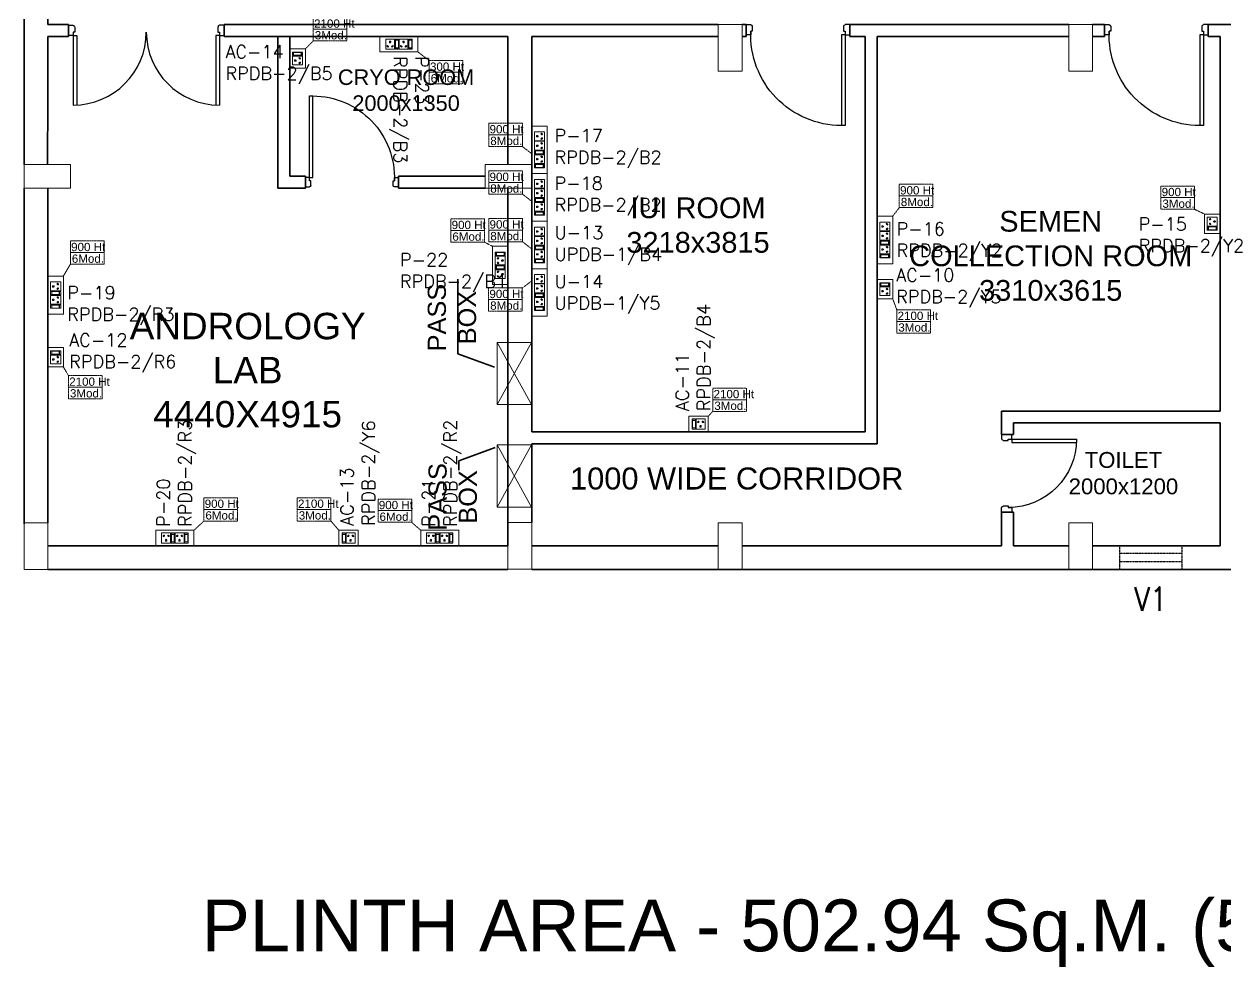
# Model space of a CAD drawing. Extents: x 2982526 to 3410143, y -1442121 to -1332990.
# Drawn here: x 3136712 to 3148311, y -1379204 to -1370105 of the extents above; entities that cross this region are included whole.
import ezdxf
from ezdxf.enums import TextEntityAlignment as Align

# ---------------------------------------------------------------- set-up
doc = ezdxf.new("R2010")
doc.units = 0
doc.header["$MEASUREMENT"] = 0
for name, pattern in [('1', [0, 0, 0]), ('DASHED2', [0.375, 0.25, -0.125]), ('HIDDEN', [0.375, 0.25, -0.125])]:
    doc.linetypes.add(name, pattern=pattern)
doc.layers.get('0').update_dxf_attribs({"color": 6, "linetype": '1'})
doc.layers.add('CFT_LOOPING', color=7, linetype='1', lineweight=0, true_color=0xd6d600)
doc.layers.add('ELE-6A AC SOCKET', color=7, linetype='Continuous', lineweight=0, true_color=0x00ceb6)
for name, color, linetype, lineweight in [('Column', 162, 'Continuous', 13), ('ELE-1 NO 6-16A RAW POWER SOCKET', 1, 'Continuous', 0), ('ELE-2NOS OF 6-16 RAW POWER SOCKET', 1, 'Continuous', 0), ('ELE-3NOS 6-16A POWER SOCKET', 5, 'Continuous', 0), ('ELE-8M 6-16A UPS SOCKET', 223, 'Continuous', 0), ('ELE-POWER SOCKET TEXT', 7, 'Continuous', 5), ('ELE. 2N0S OF 6-16 UPS SOCKETS', 191, 'Continuous', 0), ('WALL', 7, '1', 35), ('WIN', 151, 'Continuous', 9)]:
    doc.layers.add(name, color=color, linetype=linetype, lineweight=lineweight)
for name, color, linetype in [('DOOR', 40, 'Continuous'), ('TEXT', 5, '1'), ('V1', 7, 'Continuous')]:
    doc.layers.add(name, color=color, linetype=linetype)
doc.styles.add('ARIAL', font='arial.ttf')
doc.styles.add('ROMANS', font='romans.shx')
doc.dimstyles.new('TEXT', dxfattribs={"dimscale": 0, "dimtxt": 500, "dimasz": 100, "dimexe": 75, "dimexo": 100, "dimgap": 50, "dimtad": 0, "dimdec": 0, "dimzin": 0, "dimdsep": 46, "dimtxsty": 'ARIAL', "dimblk": 'OBLIQUE', "dimcen": 0.09, "dimdle": 100, "dimclrd": 256, "dimclre": 256, "dimclrt": 6, "dimadec": 0, "dimazin": 0, "dimtfac": 1, "dimtdec": 0, "dimtofl": 0, "dimtmove": 2, "dimatfit": 3, "dimfxl": 1, "dimfrac": 2, "dimtolj": 1, "dimtzin": 0, "dimarcsym": 0})

# ---------------------------------------------------------------- blocks, each defined once
blk = doc.blocks.new('A$C19B8274B')
at = {"layer": 'DOOR'}
for p, q in [((-45, 925), (-80, 925)), ((-80, 50), (-80, 925)), ((-45, 50), (-45, 925)), ((-45, 50), (-80, 50)), ((-955, -50), (-955, -47.5)), ((-940, -35), (-942.5, -35)), ((-60, -35), (-57.5, -35)), ((-45, -50), (-45, -47.5))]:
    blk.add_line(p, q, dxfattribs=at)
for points in [[(-940, 15), (-955, 15), (-955, 50), (-1000, 50), (-1000, -50), (-955, -50)], [(-940, -35), (-940, 15)], [(-60, 15), (-45, 15), (-45, 50), (0, 50), (0, -50), (-45, -50)], [(-60, -35), (-60, 15)]]:
    blk.add_lwpolyline(points, dxfattribs=at)
at = {"layer": 'DOOR', "color": 145}
blk.add_arc((-80, 50), 875, 90, 182.29244, dxfattribs=at)
at = {"layer": 'DOOR'}
for centre, start, end in [((-955, -35), 270, 0), ((-45, -35), 180, 270)]:
    blk.add_arc(centre, 12.5, start, end, dxfattribs=at)
blk = doc.blocks.new('ddoor')
at = {"layer": 'DOOR', "lineweight": 25}
for p, q in [((50, 0), (-50, 0)), ((-50, 0), (-50, -45)), ((50, -45), (50, 0)), ((-50, -45), (-47, -45)), ((-35, -60), (-35, -57)), ((-35, -60), (15, -60)), ((15, -60), (15, -45)), ((15, -45), (50, -45)), ((50, -45), (720, -45)), ((50, -45), (50, -80)), ((50, -80), (720, -80)), ((-50, -1500), (-50, -1455)), ((-50, -1455), (-47, -1455)), ((50, -1500), (-50, -1500)), ((50, -1500), (-50, -1500)), ((-35, -1440), (-35, -1442)), ((-35, -1440), (15, -1440)), ((15, -1440), (15, -1455)), ((15, -1455), (50, -1455)), ((50, -1420), (720, -1420)), ((50, -1455), (50, -1420)), ((50, -1455), (720, -1455)), ((50, -1455), (50, -1500))]:
    blk.add_line(p, q, dxfattribs=at)
for centre, start, end in [((-35, -45), 180, 270), ((-35, -1455), 90, 180)]:
    blk.add_arc(centre, 12.5, start, end, dxfattribs=at)
at = {"layer": 'DOOR', "color": 146, "lineweight": 25, "true_color": 0x105689}
for centre, start, end in [((15, -45), 270, 0), ((15, -1455), 0, 90)]:
    blk.add_arc(centre, 705, start, end, dxfattribs=at)
blk = doc.blocks.new('_Oblique')
at = {"color": 0, "linetype": 'ByBlock', "lineweight": -2}
blk.add_line((-0.5, -0.5), (0.5, 0.5), dxfattribs=at)
blk = doc.blocks.new('750')
at = {"layer": 'DOOR'}
for p, q in [((-50, 705), (-47.5, 705)), ((-35, 690), (-35, 692.5)), ((-50, 45), (-47.5, 45)), ((-35, 60), (-35, 57.5)), ((50, 45), (50, 80)), ((50, 80), (675, 80)), ((50, 45), (675, 45)), ((675, 45), (675, 80))]:
    blk.add_line(p, q, dxfattribs=at)
for points in [[(15, 690), (15, 705), (50, 705), (50, 750), (-50, 750), (-50, 705)], [(-35, 690), (15, 690)], [(15, 60), (15, 45), (50, 45), (50, 0), (-50, 0), (-50, 45)], [(-35, 60), (15, 60)]]:
    blk.add_lwpolyline(points, dxfattribs=at)
for centre, start, end in [((-35, 705), 180, 270), ((-35, 45), 90, 180)]:
    blk.add_arc(centre, 12.5, start, end, dxfattribs=at)
at = {"layer": 'DOOR', "color": 145}
blk.add_arc((15, 45), 660, 0, 90, dxfattribs=at)
blk = doc.blocks.new('4SWUEH')
at = {"layer": 'ELE-1 NO 6-16A RAW POWER SOCKET', "color": 30, "lineweight": 0}
for p, q in [((-155, -26), (-121, -26)), ((-155, -124), (-155, -26)), ((-155, -124), (-155, -26)), ((-152, -37), (-124, -37)), ((-152, -113), (-152, -37)), ((-152, -40), (-124, -40)), ((-124, -113), (-152, -113)), ((-124, -37), (-124, -113)), ((-121, -26), (-121, -124)), ((-116, -26), (-116, -124)), ((-31, -26), (-116, -26)), ((-31, -124), (-31, -26)), ((-155, -124), (-121, -124)), ((-121, -124), (-155, -124)), ((-116, -124), (-31, -124))]:
    blk.add_line(p, q, dxfattribs=at)
blk.add_lwpolyline([(-187, 0), (0, 0), (0, -150), (-187, -150)], close=True, dxfattribs=at)
for centre, radius, start, end in [((-97, -56), 5.7, 87.49, 354.7311), ((-93, -52), 4.6, 284.9049, 157.3162), ((-73, -99), 6.62, 127.1584, 52.8416), ((-73, -92), 4.22, 341.4031, 198.5969), ((-53, -52), 4.6, 22.6838, 255.0951), ((-49, -56), 5.7, 185.2689, 92.51)]:
    blk.add_arc(centre, radius, start, end, dxfattribs=at)
blk = doc.blocks.new('543WYH')
at = {"layer": 'ELE-2NOS OF 6-16 RAW POWER SOCKET', "color": 30, "linetype": 'ByBlock', "lineweight": 0}
for p, q in [((-124, -57), (-124, -91)), ((-26, -57), (-124, -57)), ((-26, -57), (-124, -57)), ((-124, -91), (-26, -91)), ((-124, -96), (-26, -96)), ((-124, -181), (-124, -96)), ((-113, -60), (-113, -88)), ((-37, -60), (-113, -60)), ((-113, -88), (-37, -88)), ((-110, -60), (-110, -88)), ((-37, -88), (-37, -60)), ((-26, -57), (-26, -91)), ((-26, -91), (-26, -57)), ((-26, -96), (-26, -181)), ((-26, -181), (-124, -181)), ((-124, -187), (-124, -221)), ((-26, -187), (-124, -187)), ((-26, -187), (-124, -187)), ((-124, -221), (-26, -221)), ((-124, -312), (-124, -227)), ((-124, -227), (-26, -227)), ((-113, -190), (-113, -218)), ((-37, -190), (-113, -190)), ((-113, -218), (-37, -218)), ((-110, -190), (-110, -218)), ((-37, -218), (-37, -190)), ((-26, -187), (-26, -221)), ((-26, -221), (-26, -187)), ((-26, -227), (-26, -312)), ((-26, -312), (-124, -312)), ((-124, -402), (-124, -317)), ((-124, -317), (-26, -317)), ((-26, -317), (-26, -402)), ((-26, -402), (-124, -402))]:
    blk.add_line(p, q, dxfattribs=at)
blk.add_lwpolyline([(-150, 0), (-150, -459), (0, -459), (0, 0)], close=True, dxfattribs=at)
for centre, radius, start, end in [((-98, -119), 4.6, 112.6838, 345.0951), ((-94, -115), 5.7, 275.2689, 182.51), ((-98, -159), 4.6, 14.9049, 247.3162), ((-94, -163), 5.7, 177.49, 84.7311), ((-58, -139), 4.22, 71.4031, 288.5969), ((-51, -139), 6.62, 217.1584, 142.8416), ((-98, -249), 4.6, 112.6838, 345.0951), ((-98, -289), 4.6, 14.9049, 247.3162), ((-98, -340), 4.6, 112.6838, 345.0951), ((-94, -245), 5.7, 275.2689, 182.51), ((-94, -293), 5.7, 177.49, 84.7311), ((-94, -335), 5.7, 275.2689, 182.51), ((-58, -269), 4.22, 71.4031, 288.5969), ((-51, -269), 6.62, 217.1584, 142.8416), ((-98, -379), 4.6, 14.9049, 247.3162), ((-94, -384), 5.7, 177.49, 84.7311), ((-58, -360), 4.22, 71.4031, 288.5969), ((-51, -360), 6.62, 217.1584, 142.8416)]:
    blk.add_arc(centre, radius, start, end, dxfattribs=at)
blk = doc.blocks.new('543E')
at = {"layer": 'ELE. 2N0S OF 6-16 UPS SOCKETS', "color": 72, "linetype": 'ByBlock', "lineweight": 0}
for p, q in [((-124, -57), (-124, -91)), ((-26, -57), (-124, -57)), ((-26, -57), (-124, -57)), ((-124, -91), (-26, -91)), ((-124, -96), (-26, -96)), ((-124, -181), (-124, -96)), ((-113, -60), (-113, -88)), ((-37, -60), (-113, -60)), ((-113, -88), (-37, -88)), ((-110, -60), (-110, -88)), ((-37, -88), (-37, -60)), ((-26, -57), (-26, -91)), ((-26, -91), (-26, -57)), ((-26, -96), (-26, -181)), ((-26, -181), (-124, -181)), ((-124, -187), (-124, -221)), ((-26, -187), (-124, -187)), ((-26, -187), (-124, -187)), ((-124, -221), (-26, -221)), ((-124, -312), (-124, -227)), ((-124, -227), (-26, -227)), ((-113, -190), (-113, -218)), ((-37, -190), (-113, -190)), ((-113, -218), (-37, -218)), ((-110, -190), (-110, -218)), ((-37, -218), (-37, -190)), ((-26, -187), (-26, -221)), ((-26, -221), (-26, -187)), ((-26, -227), (-26, -312)), ((-26, -312), (-124, -312)), ((-124, -402), (-124, -317)), ((-124, -317), (-26, -317)), ((-26, -317), (-26, -402)), ((-26, -402), (-124, -402))]:
    blk.add_line(p, q, dxfattribs=at)
blk.add_lwpolyline([(-150, 0), (-150, -459), (0, -459), (0, 0)], close=True, dxfattribs=at)
for centre, radius, start, end in [((-98, -119), 4.6, 112.6838, 345.0951), ((-94, -115), 5.7, 275.2689, 182.51), ((-98, -159), 4.6, 14.9049, 247.3162), ((-94, -163), 5.7, 177.49, 84.7311), ((-58, -139), 4.22, 71.4031, 288.5969), ((-51, -139), 6.62, 217.1584, 142.8416), ((-98, -249), 4.6, 112.6838, 345.0951), ((-98, -289), 4.6, 14.9049, 247.3162), ((-98, -340), 4.6, 112.6838, 345.0951), ((-94, -245), 5.7, 275.2689, 182.51), ((-94, -293), 5.7, 177.49, 84.7311), ((-94, -335), 5.7, 275.2689, 182.51), ((-58, -269), 4.22, 71.4031, 288.5969), ((-51, -269), 6.62, 217.1584, 142.8416), ((-98, -379), 4.6, 14.9049, 247.3162), ((-94, -384), 5.7, 177.49, 84.7311), ((-58, -360), 4.22, 71.4031, 288.5969), ((-51, -360), 6.62, 217.1584, 142.8416)]:
    blk.add_arc(centre, radius, start, end, dxfattribs=at)
blk = doc.blocks.new('54Y')
at = {"layer": 'ELE. 2N0S OF 6-16 UPS SOCKETS', "color": 140, "lineweight": 0}
for p, q in [((26, 312), (26, 278)), ((26, 278), (26, 312)), ((26, 312), (124, 312)), ((26, 312), (124, 312)), ((124, 278), (26, 278)), ((124, 272), (26, 272)), ((26, 272), (26, 187)), ((37, 281), (37, 309)), ((37, 309), (113, 309)), ((113, 281), (37, 281)), ((110, 309), (110, 281)), ((113, 309), (113, 281)), ((124, 312), (124, 278)), ((124, 187), (124, 272)), ((26, 187), (124, 187)), ((26, 181), (26, 148)), ((26, 148), (26, 181)), ((26, 181), (124, 181)), ((26, 181), (124, 181)), ((124, 148), (26, 148)), ((26, 142), (26, 57)), ((124, 142), (26, 142)), ((37, 150), (37, 179)), ((37, 179), (113, 179)), ((113, 150), (37, 150)), ((110, 179), (110, 150)), ((113, 179), (113, 150)), ((124, 181), (124, 148)), ((124, 57), (124, 142)), ((26, 57), (124, 57))]:
    blk.add_line(p, q, dxfattribs=at)
blk.add_lwpolyline([(150, 368), (150, 0), (0, 0), (0, 368)], close=True, dxfattribs=at)
for centre, radius, start, end in [((51, 230), 6.62, 37.1584, 322.8416), ((58, 230), 4.22, 251.4031, 108.5969), ((94, 254), 5.7, 357.49, 264.7311), ((98, 249), 4.6, 194.9049, 67.3162), ((94, 205), 5.7, 95.2689, 2.51), ((94, 124), 5.7, 357.49, 264.7311), ((98, 210), 4.6, 292.6838, 165.0951), ((98, 119), 4.6, 194.9049, 67.3162), ((51, 99), 6.62, 37.1584, 322.8416), ((58, 99), 4.22, 251.4031, 108.5969), ((94, 75), 5.7, 95.2689, 2.51), ((98, 80), 4.6, 292.6838, 165.0951)]:
    blk.add_arc(centre, radius, start, end, dxfattribs=at)
blk = doc.blocks.new('RTUH 6U')
at = {"layer": 'ELE-2NOS OF 6-16 RAW POWER SOCKET', "color": 30, "lineweight": 0, "ltscale": 300}
for p, q in [((-312, -26), (-227, -26)), ((-312, -124), (-312, -26)), ((-227, -26), (-227, -124)), ((-187, -26), (-221, -26)), ((-221, -26), (-221, -124)), ((-190, -37), (-218, -37)), ((-218, -37), (-218, -113)), ((-190, -40), (-218, -40)), ((-218, -113), (-190, -113)), ((-190, -113), (-190, -37)), ((-187, -124), (-187, -26)), ((-187, -124), (-187, -26)), ((-181, -124), (-181, -26)), ((-181, -26), (-96, -26)), ((-96, -26), (-96, -124)), ((-57, -26), (-91, -26)), ((-91, -26), (-91, -124)), ((-60, -37), (-88, -37)), ((-88, -37), (-88, -113)), ((-60, -40), (-88, -40)), ((-88, -113), (-60, -113)), ((-60, -113), (-60, -37)), ((-57, -124), (-57, -26)), ((-57, -124), (-57, -26)), ((-227, -124), (-312, -124)), ((-187, -124), (-221, -124)), ((-221, -124), (-187, -124)), ((-96, -124), (-181, -124)), ((-57, -124), (-91, -124)), ((-91, -124), (-57, -124))]:
    blk.add_line(p, q, dxfattribs=at)
blk.add_lwpolyline([(0, 0), (-368, 0), (-368, -150), (0, -150)], close=True, dxfattribs=at)
for centre, radius, start, end in [((-293, -56), 5.7, 87.49, 354.7311), ((-289, -52), 4.6, 284.9049, 157.3162), ((-269, -99), 6.62, 127.1584, 52.8416), ((-269, -92), 4.22, 341.4031, 198.5969), ((-249, -52), 4.6, 22.6838, 255.0951), ((-245, -56), 5.7, 185.2689, 92.51), ((-163, -56), 5.7, 87.49, 354.7311), ((-159, -52), 4.6, 284.9049, 157.3162), ((-139, -99), 6.62, 127.1584, 52.8416), ((-139, -92), 4.22, 341.4031, 198.5969), ((-119, -52), 4.6, 22.6838, 255.0951), ((-115, -56), 5.7, 185.2689, 92.51)]:
    blk.add_arc(centre, radius, start, end, dxfattribs=at)
blk = doc.blocks.new('EQ2WE')
at = {"layer": 'ELE-6A AC SOCKET', "lineweight": 0}
for p, q in [((-99, 170), (-215, 170)), ((-215, 170), (-215, 36)), ((-99, 36), (-99, 170)), ((-91, 36), (-91, 170)), ((-91, 170), (-45, 170)), ((-45, 170), (-91, 170)), ((-45, 170), (-45, 36)), ((-45, 170), (-45, 36)), ((-215, 36), (-99, 36)), ((-45, 36), (-91, 36)), ((-87, 51), (-87, 155)), ((-87, 155), (-48, 155)), ((-48, 55), (-87, 55)), ((-48, 51), (-87, 51)), ((-48, 155), (-48, 51))]:
    blk.add_line(p, q, dxfattribs=at)
blk.add_lwpolyline([(0, 0), (-257, 0), (-257, 206), (0, 206)], close=True, dxfattribs=at)
for centre, radius, start, end in [((-190, 77), 7.83, 5.2689, 272.51), ((-184, 72), 6.31, 202.6838, 75.0951), ((-157, 136), 9.08, 307.1584, 232.8416), ((-157, 127), 5.79, 161.4031, 18.5969), ((-130, 72), 6.31, 104.9049, 337.3162), ((-124, 77), 7.83, 267.49, 174.7311)]:
    blk.add_arc(centre, radius, start, end, dxfattribs=at)
blk = doc.blocks.new('Q5YYYU')
at = {"layer": 'Column'}
for points in [[(6699.9159, 5260), (6929.9159, 5260), (6929.9159, 4810), (6699.9159, 4810)], [(10081.5826, 5260), (10311.5826, 5260), (10311.5826, 4810), (10081.5826, 4810)], [(450, 3910), (450, 3680), (0, 3680), (0, 3910)], [(4899.9159, 3910), (4899.9159, 3680), (4449.9159, 3680), (4449.9159, 3910)], [(0, 450), (230, 450), (230, 0), (0, 0)], [(4669.9159, 455), (4899.9159, 455), (4899.9159, 5), (4669.9159, 5)], [(6699.9159, 450), (6929.9159, 450), (6929.9159, 0), (6699.9159, 0)], [(10081.5826, 450), (10311.5826, 450), (10311.5826, 0), (10081.5826, 0)]]:
    blk.add_lwpolyline(points, close=True, dxfattribs=at)
at = {"layer": 'V1', "color": 8, "linetype": 'HIDDEN', "ltscale": 0.5}
for p, q in [((10572.7714, 230), (10572.7714, 0)), ((11172.7714, 230), (10572.7714, 230)), ((11172.7714, 155), (10572.7714, 155)), ((11172.7714, 230), (11172.7714, 0)), ((11172.7714, 75), (10572.7714, 75)), ((11172.7714, 0), (10572.7714, 0))]:
    blk.add_line(p, q, dxfattribs=at)
at = {"layer": 'WALL', "color": 8}
for p, q in [((0, 7245), (0, 3910)), ((230, 7245), (230, 5260)), ((430, 5260), (230, 5260)), ((430, 5260), (430, 5145)), ((4495, 5260), (1930, 5260)), ((1930, 5260), (1930, 5145)), ((4899.9159, 5260), (4495, 5260)), ((6699.9159, 5260), (4899.9159, 5260)), ((6967.9159, 5260), (6929.9159, 5260)), ((6967.9159, 5145), (6967.9159, 5260)), ((7967.9159, 5145), (7967.9159, 5260)), ((8900.0876, 5260), (7967.9159, 5260)), ((8900.0876, 5260), (10081.5826, 5260)), ((10311.5826, 5260), (10426.5826, 5260)), ((10426.5826, 5260), (10311.5826, 5260)), ((10426.5826, 5260), (10426.5826, 5145)), ((11426.5826, 5145), (11426.5826, 5260)), ((11450.9159, 5260), (11426.5826, 5260)), ((11656.5826, 5260), (11450.9159, 5260)), ((430, 5145), (230, 5145)), ((230, 5145), (230, 4545)), ((2730, 5145), (1930, 5145)), ((2449.9159, 3680), (2449.9159, 5145)), ((2564.9159, 3795), (2564.9159, 5145)), ((4495, 5145), (2730, 5145)), ((4669.9159, 5145), (4495, 5145)), ((4669.9159, 5145), (4669.9159, 3910)), ((6699.9159, 5145), (4899.9159, 5145)), ((4899.9159, 5145), (4899.9159, 1415)), ((6967.9159, 5145), (6929.9159, 5145)), ((8117.9159, 5145), (7967.9159, 5145)), ((8117.9159, 5145), (8117.9159, 1330)), ((9015.0876, 5145), (8232.9159, 5145)), ((8232.9159, 5145), (8232.9159, 1215)), ((9015.0876, 5145), (10081.5826, 5145)), ((10426.5826, 5145), (10311.5826, 5145)), ((11426.5826, 5145), (11541.5826, 5145)), ((11541.5826, 5145), (11541.5826, 1530)), ((230, 4545), (225, 3910)), ((2564.9159, 3795), (2714.9159, 3795)), ((2714.9159, 3795), (2564.9159, 3795)), ((2714.9159, 3795), (2714.9159, 3680)), ((3614.9159, 3795.0001), (3614.9159, 3680.0001)), ((4449.9159, 3795), (3614.9159, 3795)), ((0, 3680), (0, 440.316)), ((230, 3680), (230, 450)), ((2714.9159, 3680), (2449.9159, 3680)), ((3614.9159, 3680.0001), (4449.9159, 3680.0001)), ((4669.9159, 3680), (4669.9159, 230)), ((9432.9159, 1530), (11541.5826, 1530)), ((9432.9159, 1530), (9432.9159, 1415)), ((9432.9159, 1520), (9432.9159, 1305)), ((4899.9159, 1415), (4899.9159, 1330)), ((9547.9159, 1415), (11541.5826, 1415)), ((9547.9159, 1305), (9547.9159, 1415)), ((11541.5826, 1415), (11541.5826, 230)), ((8117.9159, 1330), (4899.9159, 1330)), ((9432.9159, 1305), (9547.9159, 1305)), ((4899.9159, 1215), (8232.9159, 1215)), ((4899.9159, 1215), (4899.9159, 455)), ((9432.9159, 555), (9547.9159, 555)), ((9432.9159, 230), (9432.9159, 555)), ((9547.9159, 555), (9547.9159, 230)), ((230, 230), (4669.9159, 230)), ((6699.9159, 230), (4899.9159, 230)), ((8900.0876, 230), (6929.9159, 230)), ((9432.9159, 230), (8900.0876, 230)), ((10081.5826, 230), (9547.9159, 230)), ((11541.5826, 230), (10311.5826, 230)), ((230, 0), (4669.9159, 0)), ((13463.2493, 0), (4899.9159, 0)), ((13463.2493, 0), (6929.9159, 0))]:
    blk.add_line(p, q, dxfattribs=at)
at = {"layer": 'WIN', "color": 8, "linetype": 'Continuous'}
for p, q in [((4567.2758, 1593.162), (4897.2758, 2192.3452)), ((4897.2758, 1593.162), (4567.2758, 2192.3452)), ((4566.9571, 603.2002), (4896.9571, 1202.3833)), ((4896.9571, 603.2002), (4566.9571, 1202.3833))]:
    blk.add_line(p, q, dxfattribs=at)
at = {"layer": 'WIN', "linetype": 'Continuous'}
for points in [[(4567.2758, 1593.162), (4897.2758, 1593.162), (4897.2758, 2192.3452), (4567.2758, 2192.3452)], [(4566.9571, 603.2002), (4896.9571, 603.2002), (4896.9571, 1202.3833), (4566.9571, 1202.3833)]]:
    blk.add_lwpolyline(points, close=True, dxfattribs=at)
at = {"layer": 'DOOR', "linetype": 'Continuous', "xscale": -1, "rotation": 180}
for p in [(7967.9159, 5210), (11426.5826, 5210)]:
    blk.add_blockref('A$C19B8274B', p, dxfattribs=at)
at = {"layer": 'DOOR', "linetype": 'Continuous', "xscale": -0.9, "yscale": 0.9, "zscale": 0.9}
blk.add_blockref('A$C19B8274B', (2714.9159, 3737.5), dxfattribs=at)
at = {"layer": 'DOOR', "xscale": -1, "rotation": 180}
blk.add_blockref('750', (9482.9159, 1305), dxfattribs=at)
at = {"layer": 'WALL', "rotation": 270}
blk.add_blockref('ddoor', (1930, 5202.5), dxfattribs=at)
at = {"layer": 'TEXT', "color": 8, "style": 'ARIAL'}
blk.add_text('1000 WIDE CORRIDOR', height=212.5, dxfattribs=at).set_placement((6877.5804, 709.1025), align=Align.BOTTOM_CENTER)
at = {"layer": 'TEXT', "color": 8, "attachment_point": 5, "style": 'ARIAL'}
for s, insert, char_height, width in [('CRYO ROOM 2000x1350', (3686.639, 4625.3887), 150, 2091.40159), ('IUI ROOM 3218x3815', (6504.1288, 3322.9461), 200, 2091.40159), ('SEMEN COLLECTION ROOM 3310x3615', (9907.9464, 3026.2683), 200, 2732.422793), ('ANDROLOGY LAB 4440X4915', (2157.8298, 1923.3526), 255, 2454.157572), ('TOILET\\P2000x1200', (10609.7644, 929.5801), 153, 1626.955662)]:
    blk.add_mtext(s, dxfattribs=dict(at, insert=insert, char_height=char_height, width=width))
at = {"layer": 'TEXT', "color": 8, "linetype": 'Continuous', "char_height": 175, "width": 1149.249659, "attachment_point": 5, "rotation": 90, "style": 'ARIAL'}
for insert in [(4130.6606, 2431.9016, -101230.7692), (4137.8133, 701.3878, -101230.7692)]:
    blk.add_mtext('PASS BOX', dxfattribs=dict(at, insert=insert))
at = {"layer": 'V1', "color": 8, "style": 'ROMANS', "width": 0.85}
blk.add_text('V1', height=230, dxfattribs=at).set_placement((10874.0096, -399.0218), align=Align.CENTER)
at = {"layer": 'WIN', "color": 8, "linetype": 'Continuous'}
for points in [[(4540.7647, 1954.0264, -101230.7692), (4187.9041, 2083.4315, -101230.7692), (4187.9041, 2801.1987, -101230.7692)], [(4547.9174, 1179.2629, -101230.7692), (4195.0568, 1049.8579, -101230.7692), (4195.0568, 960.137, -101230.7692)]]:
    blk.add_leader(points, dimstyle='TEXT', override={"dimscale": 1, "dimtxt": 200, "dimasz": 50, "dimfxl": 0.18}, dxfattribs=at)

msp = doc.modelspace()

# ---------------------------------------------------------------- linework, layer by layer
at = {"layer": 'CFT_LOOPING', "color": 7, "linetype": 'DASHED2', "ltscale": 5}
for p, q in [((3139426.7, -1370343.9), (3139503.6, -1370267.9)), ((3140621.8, -1370458.4), (3140513.5, -1370374.8)), ((3141521.7, -1371287.6), (3141611.7, -1371357.2)), ((3141521.7, -1371746.7), (3141611.7, -1371816.4)), ((3145158.8, -1371877), (3145094.7, -1371960.2)), ((3148007.8, -1371893.3), (3148103.4, -1371938.5)), ((3141231.7, -1372249.4), (3141155.8, -1372210.8)), ((3141521.7, -1372205.8), (3141611.7, -1372275.5)), ((3137158.8, -1372423.6), (3137091.8, -1372537.2)), ((3141521.7, -1372651.7), (3141611.7, -1372584.2)), ((3145134.6, -1372862.8), (3145094.7, -1372756.8)), ((3137140.4, -1373498.2), (3137091.8, -1373414.6)), ((3143358.5, -1373843.2), (3143314.5, -1373889.8)), ((3138447.6, -1374901.3), (3138351.8, -1374989.8)), ((3139749.3, -1374989.8), (3139673.4, -1374901)), ((3140539.4, -1374989.8), (3140452.8, -1374913.6))]:
    msp.add_line(p, q, dxfattribs=at)
for points in [[(3139503.6, -1370042.9), (3139828.4, -1370042.9), (3139828.4, -1370155.4), (3139503.6, -1370155.4)], [(3139503.6, -1370155.4), (3139828.4, -1370155.4), (3139828.4, -1370267.9), (3139503.6, -1370267.9)], [(3143358.5, -1373618.2), (3143683.3, -1373618.2), (3143683.3, -1373730.7), (3143358.5, -1373730.7)], [(3143358.5, -1373730.7), (3143683.3, -1373730.7), (3143683.3, -1373843.2), (3143358.5, -1373843.2)], [(3139348.6, -1374676), (3139673.4, -1374676), (3139673.4, -1374788.5), (3139348.6, -1374788.5)], [(3139348.6, -1374788.5), (3139673.4, -1374788.5), (3139673.4, -1374901), (3139348.6, -1374901)]]:
    msp.add_lwpolyline(points, close=True, dxfattribs=at)
at = {"layer": 'CFT_LOOPING', "color": 7, "linetype": 'DASHED2', "ltscale": 5, "elevation": 0}
for points in [[(3140621.8, -1370458.4), (3140946.6, -1370458.4), (3140946.6, -1370570.9), (3140621.8, -1370570.9)], [(3140621.8, -1370570.9), (3140946.6, -1370570.9), (3140946.6, -1370683.4), (3140621.8, -1370683.4)], [(3141196.9, -1371062.6), (3141521.7, -1371062.6), (3141521.7, -1371175.1), (3141196.9, -1371175.1)], [(3141196.9, -1371175.1), (3141521.7, -1371175.1), (3141521.7, -1371287.6), (3141196.9, -1371287.6)], [(3141196.9, -1371521.7), (3141521.7, -1371521.7), (3141521.7, -1371634.2), (3141196.9, -1371634.2)], [(3141196.9, -1371634.2), (3141521.7, -1371634.2), (3141521.7, -1371746.7), (3141196.9, -1371746.7)], [(3145158.8, -1371652), (3145483.6, -1371652), (3145483.6, -1371764.5), (3145158.8, -1371764.5)], [(3147683, -1371668.3), (3148007.8, -1371668.3), (3148007.8, -1371780.8), (3147683, -1371780.8)], [(3145158.8, -1371764.5), (3145483.6, -1371764.5), (3145483.6, -1371877), (3145158.8, -1371877)], [(3147683, -1371780.8), (3148007.8, -1371780.8), (3148007.8, -1371893.3), (3147683, -1371893.3)], [(3140830.9, -1371985.8), (3141155.8, -1371985.8), (3141155.8, -1372098.3), (3140830.9, -1372098.3)], [(3141196.9, -1371980.8), (3141521.7, -1371980.8), (3141521.7, -1372093.3), (3141196.9, -1372093.3)], [(3140830.9, -1372098.3), (3141155.8, -1372098.3), (3141155.8, -1372210.8), (3140830.9, -1372210.8)], [(3141196.9, -1372093.3), (3141521.7, -1372093.3), (3141521.7, -1372205.8), (3141196.9, -1372205.8)], [(3137158.8, -1372198.6), (3137483.6, -1372198.6), (3137483.6, -1372311.1), (3137158.8, -1372311.1)], [(3137158.8, -1372311.1), (3137483.6, -1372311.1), (3137483.6, -1372423.6), (3137158.8, -1372423.6)], [(3141195.5, -1372651.7), (3141520.3, -1372651.7), (3141520.3, -1372764.2), (3141195.5, -1372764.2)], [(3141195.5, -1372764.2), (3141520.3, -1372764.2), (3141520.3, -1372876.7), (3141195.5, -1372876.7)], [(3145134.6, -1372862.8), (3145459.4, -1372862.8), (3145459.4, -1372975.3), (3145134.6, -1372975.3)], [(3145134.6, -1372975.3), (3145459.4, -1372975.3), (3145459.4, -1373087.8), (3145134.6, -1373087.8)], [(3137140.4, -1373498.2), (3137465.2, -1373498.2), (3137465.2, -1373610.7), (3137140.4, -1373610.7)], [(3137140.4, -1373610.7), (3137465.2, -1373610.7), (3137465.2, -1373723.2), (3137140.4, -1373723.2)], [(3138447.6, -1374676.3), (3138772.5, -1374676.3), (3138772.5, -1374788.8), (3138447.6, -1374788.8)], [(3140128, -1374688.6), (3140452.8, -1374688.6), (3140452.8, -1374801.1), (3140128, -1374801.1)], [(3138447.6, -1374788.8), (3138772.5, -1374788.8), (3138772.5, -1374901.3), (3138447.6, -1374901.3)], [(3140128, -1374801.1), (3140452.8, -1374801.1), (3140452.8, -1374913.6), (3140128, -1374913.6)]]:
    msp.add_lwpolyline(points, close=True, dxfattribs=at)

# ---------------------------------------------------------------- block references
at = {"layer": 'ELE-1 NO 6-16A RAW POWER SOCKET', "color": 3, "linetype": 'ByBlock', "rotation": 90}
msp.add_blockref('4SWUEH', (3148103.4, -1371938.5), dxfattribs=at)
at = {"layer": 'ELE-2NOS OF 6-16 RAW POWER SOCKET', "color": 254, "linetype": 'ByBlock', "true_color": 0xdebad0, "rotation": 270}
msp.add_blockref('54Y', (3140145, -1370224.8), dxfattribs=at)
at = {"layer": 'ELE-2NOS OF 6-16 RAW POWER SOCKET', "color": 3, "linetype": 'ByBlock'}
for p, rotation in [((3141231.7, -1372249.4), 89.99999999999999), ((3137091.8, -1372905.7), 270), ((3138351.8, -1374989.8), 359.9999999999999)]:
    msp.add_blockref('RTUH 6U', p, dxfattribs=dict(at, rotation=rotation))
msp.add_blockref('RTUH 6U', (3140907.9, -1374989.8), dxfattribs=at)
at = {"layer": 'ELE-3NOS 6-16A POWER SOCKET', "color": 254, "linetype": 'ByBlock', "true_color": 0xdebad0, "rotation": 180}
for p in [(3141611.7, -1371548.4), (3141611.7, -1372007.6), (3144944.7, -1372419.3)]:
    msp.add_blockref('543WYH', p, dxfattribs=at)
at = {"layer": 'ELE-6A AC SOCKET', "color": 254, "linetype": 'ByBlock', "true_color": 0xdebad0, "xscale": 0.72861454468451, "yscale": 0.72861454468451, "zscale": 0.72861454468451}
for p, rotation in [((3139426.7, -1370343.9), 89.99999999999999), ((3145094.7, -1372569.3), 90), ((3137091.8, -1373227.1), 90), ((3143127, -1373889.8), 180), ((3139749.3, -1374989.8), 180)]:
    msp.add_blockref('EQ2WE', p, dxfattribs=dict(at, rotation=rotation))
at = {"layer": 'ELE-8M 6-16A UPS SOCKET', "color": 254, "linetype": 'ByBlock', "true_color": 0xdebad0, "rotation": 180}
for p in [(3141611.7, -1372466.7), (3141611.7, -1372925.8)]:
    msp.add_blockref('543E', p, dxfattribs=at)
at = {"layer": 'WALL', "color": 240, "true_color": 0xed1f24}
msp.add_blockref('Q5YYYU', (3136711.8, -1375369.8), dxfattribs=at)

# ---------------------------------------------------------------- texts
at = {"layer": 'ELE-POWER SOCKET TEXT', "char_height": 125, "width": 270.335, "attachment_point": 1}
for s, insert in [('{\\Fromans.shx|c228;AC-14\\PRPDB-2/B5\\P}', (3138655.6, -1370310.6)), ('{\\Fromans.shx|c228;P-17\\PRPDB-2/B2\\P}', (3141830.9, -1371119.6)), ('{\\Fromans.shx|c228;P-18\\PRPDB-2/B2\\P}', (3141830.9, -1371578.7)), ('{\\Fromans.shx|c228;P-16\\PRPDB-2/Y2\\P}', (3145132.3, -1372019.4)), ('{\\Fromans.shx|c228;P-15\\PRPDB-2/Y2\\P}', (3147468.3, -1371973.6)), ('{\\Fromans.shx|c228;U-13\\PUPDB-1/B4\\P}', (3141830.9, -1372055.9)), ('{\\Fromans.shx|c228;P-22\\PRPDB-2/B1\\P}', (3140339.3, -1372317.7)), ('{\\Fromans.shx|c228;AC-10\\PRPDB-2/Y5\\P}', (3145128, -1372465.4)), ('{\\Fromans.shx|c228;U-14\\PUPDB-1/Y5\\P}', (3141830.9, -1372527.1)), ('{\\Fromans.shx|c228;P-19\\PRPDB-2/R3\\P}', (3137129.5, -1372636.2)), ('{\\Fromans.shx|c228;AC-12\\PRPDB-2/R6\\P}', (3137147.5, -1373092.6))]:
    msp.add_mtext(s, dxfattribs=dict(at, insert=insert))
for s, insert, rotation in [('{\\Fromans.shx|c228;P-23\\PRPDB-2/B3\\P}', (3140614.1, -1370416.9), 270), ('{\\Fromans.shx|c228;AC-11\\PRPDB-2/B4\\P}', (3143000.8, -1373839.5), 90), ('{\\Fromans.shx|c228;P-20\\PRPDB-2/R3\\P}', (3137994.2, -1374956.5), 90), ('{\\Fromans.shx|c228;AC-13\\PRPDB-2/Y6\\P}', (3139765, -1374947.5), 90), ('{\\Fromans.shx|c228;P-21\\PRPDB-2/R2\\P}', (3140553.9, -1374956.5), 90)]:
    msp.add_mtext(s, dxfattribs=dict(at, insert=insert, rotation=rotation))
at = {"layer": 'TEXT', "color": 7, "char_height": 80, "attachment_point": 1}
for s, insert, width in [('\\A1;{\\fArial|b0|i0|c0|p34;2100 Ht\\P}', (3139511, -1370061), 8957.987), ('\\A1;{\\fArial|b0|i0|c0|p34;3Mod.\\P}', (3139518, -1370173.5), 352.575), ('\\A1;{\\fArial|b0|i0|c0|p34;300 Ht\\P}', (3140629.3, -1370476.5), 8957.987), ('\\A1;{\\fArial|b0|i0|c0|p34;6Mod.\\P}', (3140636.3, -1370589), 352.575), ('\\A1;{\\fArial|b0|i0|c0|p34;900 Ht\\P}', (3141204.3, -1371080.6), 8957.987), ('\\A1;{\\fArial|b0|i0|c0|p34;8Mod.\\P}', (3141211.4, -1371193.1), 352.575), ('\\A1;{\\fArial|b0|i0|c0|p34;900 Ht\\P}', (3141204.3, -1371539.8), 8957.987), ('\\A1;{\\fArial|b0|i0|c0|p34;8Mod.\\P}', (3141211.4, -1371652.3), 352.575), ('\\A1;{\\fArial|b0|i0|c0|p34;900 Ht\\P}', (3145166.2, -1371670.1), 8957.987), ('\\A1;{\\fArial|b0|i0|c0|p34;900 Ht\\P}', (3147690.5, -1371686.3), 8957.987), ('\\A1;{\\fArial|b0|i0|c0|p34;8Mod.\\P}', (3145173.3, -1371782.6), 352.575), ('\\A1;{\\fArial|b0|i0|c0|p34;3Mod.\\P}', (3147697.5, -1371798.8), 352.575), ('\\A1;{\\fArial|b0|i0|c0|p34;900 Ht\\P}', (3140838.4, -1372003.9), 8957.987), ('\\A1;{\\fArial|b0|i0|c0|p34;900 Ht\\P}', (3141204.3, -1371998.9), 8957.987), ('\\A1;{\\fArial|b0|i0|c0|p34;6Mod.\\P}', (3140845.4, -1372116.4), 352.575), ('\\A1;{\\fArial|b0|i0|c0|p34;8Mod.\\P}', (3141211.4, -1372111.4), 352.575), ('\\A1;{\\fArial|b0|i0|c0|p34;900 Ht\\P}', (3137166.2, -1372216.7), 8957.987), ('\\A1;{\\fArial|b0|i0|c0|p34;6Mod.\\P}', (3137173.3, -1372329.2), 352.575), ('\\A1;{\\fArial|b0|i0|c0|p34;900 Ht\\P}', (3141203, -1372669.8), 8957.987), ('\\A1;{\\fArial|b0|i0|c0|p34;8Mod.\\P}', (3141210, -1372782.3), 352.575), ('\\A1;{\\fArial|b0|i0|c0|p34;2100 Ht\\P}', (3145142, -1372880.9), 8957.987), ('\\A1;{\\fArial|b0|i0|c0|p34;3Mod.\\P}', (3145149.1, -1372993.4), 352.575), ('\\A1;{\\fArial|b0|i0|c0|p34;2100 Ht\\P}', (3137147.8, -1373516.3), 8957.987), ('\\A1;{\\fArial|b0|i0|c0|p34;3Mod.\\P}', (3137154.9, -1373628.8), 352.575), ('\\A1;{\\fArial|b0|i0|c0|p34;2100 Ht\\P}', (3143366, -1373636.3), 8957.987), ('\\A1;{\\fArial|b0|i0|c0|p34;3Mod.\\P}', (3143373, -1373748.8), 352.575), ('\\A1;{\\fArial|b0|i0|c0|p34;900 Ht\\P}', (3138455.1, -1374694.4), 8957.987), ('\\A1;{\\fArial|b0|i0|c0|p34;2100 Ht\\P}', (3139356, -1374694.1), 8957.987), ('\\A1;{\\fArial|b0|i0|c0|p34;900 Ht\\P}', (3140135.5, -1374706.7), 8957.987), ('\\A1;{\\fArial|b0|i0|c0|p34;6Mod.\\P}', (3138462.1, -1374806.9), 352.575), ('\\A1;{\\fArial|b0|i0|c0|p34;3Mod.\\P}', (3139363.1, -1374806.6), 352.575), ('\\A1;{\\fArial|b0|i0|c0|p34;6Mod.\\P}', (3140142.5, -1374819.2), 352.575)]:
    msp.add_mtext(s, dxfattribs=dict(at, insert=insert, width=width))
at = {"layer": 'TEXT', "color": 8, "insert": (3144830.2, -1378878.6), "char_height": 500, "width": 16142.689, "attachment_point": 5, "style": 'ARIAL'}
msp.add_mtext('PLINTH AREA - 502.94 Sq.M. (5412 Sft.)', dxfattribs=at)

doc.saveas('drawing.dxf')
